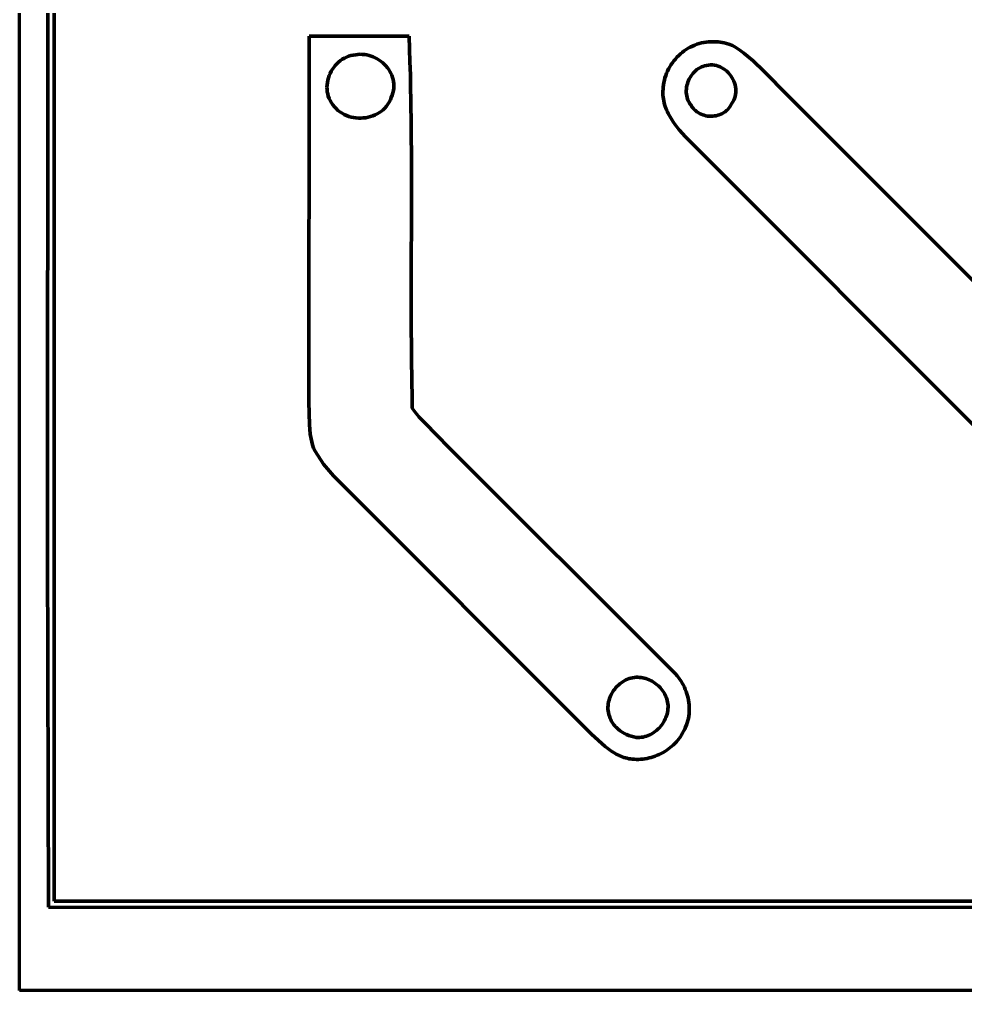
# Model space of a CAD drawing. Header units: millimetres. Extents: x 0 to 18.7, y 0 to 10.7.
# Drawn here: x 0 to 6.03, y 0 to 6.19 of the extents above; entities that cross this region are included whole.
import ezdxf

# ---------------------------------------------------------------- set-up
doc = ezdxf.new("R2010")
doc.units = ezdxf.units.MM
doc.layers.add('color#000000ff', color=7, linetype='CONTINUOUS', lineweight=100)
doc.layers.add('color#ffffffff', color=7, linetype='CONTINUOUS', lineweight=100)

msp = doc.modelspace()

# ---------------------------------------------------------------- linework, layer by layer
at = {"layer": 'color#000000ff'}
for p, q in [((0.2224, 10.5277), (0.2223, 0.5696)), ((0.1798, 2.827), (0.1806, 6.5833)), ((1.846, 3.7498), (1.8474, 6.0833)), ((1.8474, 6.0833), (2.4844, 6.0831)), ((2.4844, 6.0831), (2.4876, 6.0014)), ((4.2518, 5.998), (4.2648, 6.0061)), ((4.2648, 6.0061), (4.2781, 6.0135)), ((4.2781, 6.0135), (4.2918, 6.0203)), ((4.2918, 6.0203), (4.3058, 6.0264)), ((4.3058, 6.0264), (4.3201, 6.0317)), ((4.3201, 6.0317), (4.3346, 6.0363)), ((4.3346, 6.0363), (4.3494, 6.0402)), ((4.3494, 6.0402), (4.3643, 6.0432)), ((4.3643, 6.0432), (4.3794, 6.0455)), ((4.3794, 6.0455), (4.3947, 6.0468)), ((4.3947, 6.0468), (4.4566, 6.0468)), ((4.4566, 6.0468), (4.4936, 6.0416)), ((4.4936, 6.0416), (4.5234, 6.0334)), ((4.5234, 6.0334), (4.5463, 6.0241)), ((4.5463, 6.0241), (4.5628, 6.0153)), ((4.5628, 6.0153), (4.5681, 6.012)), ((4.5681, 6.012), (4.5938, 5.9941)), ((2.0719, 5.9438), (2.059, 5.9361)), ((2.0853, 5.9504), (2.0719, 5.9438)), ((2.0994, 5.9559), (2.0853, 5.9504)), ((2.114, 5.9602), (2.0994, 5.9559)), ((2.129, 5.9633), (2.114, 5.9602)), ((2.1446, 5.9651), (2.129, 5.9633)), ((2.1588, 5.9671), (2.1446, 5.9651)), ((2.1731, 5.968), (2.1588, 5.9671)), ((2.1874, 5.9677), (2.1731, 5.968)), ((2.2016, 5.9664), (2.1874, 5.9677)), ((2.2156, 5.9641), (2.2016, 5.9664)), ((2.2295, 5.9608), (2.2156, 5.9641)), ((2.2431, 5.9565), (2.2295, 5.9608)), ((2.2564, 5.9513), (2.2431, 5.9565)), ((2.2694, 5.9453), (2.2564, 5.9513)), ((2.282, 5.9385), (2.2694, 5.9453)), ((2.4876, 6.0014), (2.4903, 5.9196)), ((4.1826, 5.9377), (4.1929, 5.949)), ((4.1929, 5.949), (4.2038, 5.9599)), ((4.2038, 5.9599), (4.2151, 5.9703)), ((4.2151, 5.9703), (4.2269, 5.9801)), ((4.2269, 5.9801), (4.2391, 5.9894)), ((4.2391, 5.9894), (4.2518, 5.998)), ((4.5938, 5.9941), (4.6187, 5.9754)), ((4.6187, 5.9754), (4.643, 5.9559)), ((4.643, 5.9559), (4.6783, 5.9253)), ((2.0048, 5.8848), (1.9962, 5.8724)), ((2.0141, 5.8966), (2.0048, 5.8848)), ((2.0243, 5.9077), (2.0141, 5.8966)), ((2.0351, 5.918), (2.0243, 5.9077)), ((2.0467, 5.9275), (2.0351, 5.918)), ((2.059, 5.9361), (2.0467, 5.9275)), ((2.2941, 5.9309), (2.282, 5.9385)), ((2.3058, 5.9225), (2.2941, 5.9309)), ((2.3169, 5.9135), (2.3058, 5.9225)), ((2.3273, 5.9038), (2.3169, 5.9135)), ((2.3371, 5.8935), (2.3273, 5.9038)), ((2.3462, 5.8826), (2.3371, 5.8935)), ((2.3546, 5.8712), (2.3462, 5.8826)), ((2.4903, 5.9196), (2.4927, 5.8379)), ((4.1393, 5.8746), (4.1467, 5.8879)), ((4.1467, 5.8879), (4.1548, 5.901)), ((4.1548, 5.901), (4.1635, 5.9136)), ((4.1635, 5.9136), (4.1727, 5.9259)), ((4.1727, 5.9259), (4.1826, 5.9377)), ((4.3387, 5.8822), (4.3293, 5.8766)), ((4.3486, 5.887), (4.3387, 5.8822)), ((4.3588, 5.891), (4.3486, 5.887)), ((4.3695, 5.8942), (4.3588, 5.891)), ((4.3805, 5.8965), (4.3695, 5.8942)), ((4.3936, 5.8991), (4.3805, 5.8965)), ((4.4066, 5.9003), (4.3936, 5.8991)), ((4.4194, 5.9002), (4.4066, 5.9003)), ((4.432, 5.8988), (4.4194, 5.9002)), ((4.4443, 5.8963), (4.432, 5.8988)), ((4.4563, 5.8926), (4.4443, 5.8963)), ((4.4679, 5.8879), (4.4563, 5.8926)), ((4.4792, 5.8822), (4.4679, 5.8879)), ((4.4899, 5.8756), (4.4792, 5.8822)), ((4.6783, 5.9253), (4.7461, 5.8607)), ((1.9757, 5.8322), (1.9708, 5.818)), ((1.9817, 5.846), (1.9757, 5.8322)), ((1.9885, 5.8595), (1.9817, 5.846)), ((1.9962, 5.8724), (1.9885, 5.8595)), ((2.3621, 5.8593), (2.3546, 5.8712)), ((2.3687, 5.847), (2.3621, 5.8593)), ((2.3744, 5.8342), (2.3687, 5.847)), ((2.3792, 5.8211), (2.3744, 5.8342)), ((2.3829, 5.8077), (2.3792, 5.8211)), ((2.4927, 5.8379), (2.4947, 5.7561)), ((4.1164, 5.8181), (4.121, 5.8326)), ((4.121, 5.8326), (4.1264, 5.8469)), ((4.1264, 5.8469), (4.1325, 5.8609)), ((4.1325, 5.8609), (4.1393, 5.8746)), ((4.2768, 5.8208), (4.2715, 5.811)), ((4.2827, 5.8302), (4.2768, 5.8208)), ((4.2892, 5.8393), (4.2827, 5.8302)), ((4.2962, 5.8478), (4.2892, 5.8393)), ((4.3037, 5.8559), (4.2962, 5.8478)), ((4.3117, 5.8634), (4.3037, 5.8559)), ((4.3203, 5.8703), (4.3117, 5.8634)), ((4.3293, 5.8766), (4.3203, 5.8703)), ((4.5002, 5.8681), (4.4899, 5.8756)), ((4.51, 5.8598), (4.5002, 5.8681)), ((4.5191, 5.8509), (4.51, 5.8598)), ((4.5276, 5.8412), (4.5191, 5.8509)), ((4.5355, 5.831), (4.5276, 5.8412)), ((4.5426, 5.8203), (4.5355, 5.831)), ((4.549, 5.8091), (4.5426, 5.8203)), ((4.7461, 5.8607), (4.8994, 5.705)), ((1.962, 5.7741), (1.9611, 5.7592)), ((1.9611, 5.7592), (1.9615, 5.7444)), ((1.9639, 5.7889), (1.962, 5.7741)), ((1.9668, 5.8036), (1.9639, 5.7889)), ((1.9708, 5.818), (1.9668, 5.8036)), ((2.3856, 5.794), (2.3829, 5.8077)), ((2.3871, 5.7801), (2.3856, 5.794)), ((2.3865, 5.7516), (2.3874, 5.7659)), ((2.3874, 5.7659), (2.3871, 5.7801)), ((4.104, 5.7453), (4.1056, 5.7581)), ((4.1056, 5.7581), (4.1071, 5.7733)), ((4.1071, 5.7733), (4.1094, 5.7884)), ((4.1094, 5.7884), (4.1125, 5.8033)), ((4.1125, 5.8033), (4.1164, 5.8181)), ((4.2544, 5.7581), (4.253, 5.7471)), ((4.2565, 5.769), (4.2544, 5.7581)), ((4.2593, 5.7798), (4.2565, 5.769)), ((4.2627, 5.7904), (4.2593, 5.7798)), ((4.2668, 5.8008), (4.2627, 5.7904)), ((4.2715, 5.811), (4.2668, 5.8008)), ((4.5545, 5.7975), (4.549, 5.8091)), ((4.5592, 5.7857), (4.5545, 5.7975)), ((4.563, 5.7735), (4.5592, 5.7857)), ((4.5658, 5.7612), (4.563, 5.7735)), ((4.5677, 5.7488), (4.5658, 5.7612)), ((1.9615, 5.7444), (1.9629, 5.7296)), ((1.9629, 5.7296), (1.9656, 5.7149)), ((1.9656, 5.7149), (1.9695, 5.7005)), ((1.9695, 5.7005), (1.9747, 5.6863)), ((2.3713, 5.6922), (2.3758, 5.7082)), ((2.3758, 5.7082), (2.3807, 5.7227)), ((2.3807, 5.7227), (2.3843, 5.7372)), ((2.3843, 5.7372), (2.3865, 5.7516)), ((2.4947, 5.7561), (2.4963, 5.6744)), ((4.1029, 5.7202), (4.1031, 5.7327)), ((4.1033, 5.7078), (4.1029, 5.7202)), ((4.1031, 5.7327), (4.104, 5.7453)), ((4.1043, 5.6956), (4.1033, 5.7078)), ((4.106, 5.6835), (4.1043, 5.6956)), ((4.253, 5.7471), (4.2524, 5.7361)), ((4.2524, 5.7361), (4.2525, 5.7251)), ((4.2525, 5.7251), (4.2534, 5.7142)), ((4.2534, 5.7142), (4.255, 5.7034)), ((4.255, 5.7034), (4.2575, 5.6927)), ((4.5604, 5.6872), (4.5642, 5.6992)), ((4.5642, 5.6992), (4.5668, 5.7114)), ((4.5668, 5.7114), (4.5682, 5.7238)), ((4.5685, 5.7363), (4.5677, 5.7488)), ((4.5682, 5.7238), (4.5685, 5.7363)), ((4.8994, 5.705), (8.4411, 2.1633)), ((1.9747, 5.6863), (1.9812, 5.6725)), ((1.9812, 5.6725), (1.989, 5.6591)), ((1.989, 5.6591), (1.9982, 5.6461)), ((1.9982, 5.6461), (2.0088, 5.6338)), ((2.0088, 5.6338), (2.0197, 5.6216)), ((2.3308, 5.6255), (2.341, 5.637)), ((2.341, 5.637), (2.3502, 5.6495)), ((2.3502, 5.6495), (2.3584, 5.6629)), ((2.3584, 5.6629), (2.3654, 5.6771)), ((2.3654, 5.6771), (2.3713, 5.6922)), ((2.4963, 5.6744), (2.4987, 5.5108)), ((4.1082, 5.6715), (4.106, 5.6835)), ((4.1109, 5.6596), (4.1082, 5.6715)), ((4.1141, 5.6479), (4.1109, 5.6596)), ((4.1179, 5.6362), (4.1141, 5.6479)), ((4.1221, 5.6248), (4.1179, 5.6362)), ((4.2575, 5.6927), (4.2608, 5.6823)), ((4.2608, 5.6823), (4.2649, 5.6721)), ((4.2649, 5.6721), (4.27, 5.6622)), ((4.27, 5.6622), (4.2759, 5.6527)), ((4.2759, 5.6527), (4.2827, 5.6436)), ((4.2827, 5.6436), (4.2886, 5.6338)), ((4.2886, 5.6338), (4.2953, 5.6248)), ((4.5239, 5.6245), (4.5304, 5.6333)), ((4.5304, 5.6333), (4.5362, 5.6429)), ((4.5362, 5.6429), (4.5413, 5.6531)), ((4.5413, 5.6531), (4.549, 5.6641)), ((4.549, 5.6641), (4.5554, 5.6754)), ((4.5554, 5.6754), (4.5604, 5.6872)), ((2.0197, 5.6216), (2.0314, 5.6105)), ((2.0314, 5.6105), (2.0439, 5.6006)), ((2.0439, 5.6006), (2.0571, 5.5918)), ((2.0571, 5.5918), (2.0709, 5.5842)), ((2.0709, 5.5842), (2.0851, 5.5776)), ((2.0851, 5.5776), (2.0998, 5.5722)), ((2.0998, 5.5722), (2.1149, 5.5678)), ((2.239, 5.5707), (2.2538, 5.5757)), ((2.2538, 5.5757), (2.2681, 5.5816)), ((2.2681, 5.5816), (2.282, 5.5885)), ((2.282, 5.5885), (2.2953, 5.5963)), ((2.2953, 5.5963), (2.3079, 5.6051)), ((2.3079, 5.6051), (2.3198, 5.6148)), ((2.3198, 5.6148), (2.3308, 5.6255)), ((4.1267, 5.6134), (4.1221, 5.6248)), ((4.1318, 5.6022), (4.1267, 5.6134)), ((4.1372, 5.5911), (4.1318, 5.6022)), ((4.143, 5.5801), (4.1372, 5.5911)), ((4.1491, 5.5693), (4.143, 5.5801)), ((4.2953, 5.6248), (4.3026, 5.6165)), ((4.3026, 5.6165), (4.3105, 5.609)), ((4.3105, 5.609), (4.3189, 5.6022)), ((4.3189, 5.6022), (4.3278, 5.5961)), ((4.3278, 5.5961), (4.3371, 5.5907)), ((4.3371, 5.5907), (4.3469, 5.586)), ((4.3469, 5.586), (4.3569, 5.5821)), ((4.3569, 5.5821), (4.3672, 5.5789)), ((4.3672, 5.5789), (4.3777, 5.5764)), ((4.3777, 5.5764), (4.3884, 5.5746)), ((4.3884, 5.5746), (4.3992, 5.5736)), ((4.3992, 5.5736), (4.41, 5.5732)), ((4.41, 5.5732), (4.4208, 5.5736)), ((4.4208, 5.5736), (4.4316, 5.5747)), ((4.4316, 5.5747), (4.4422, 5.5765)), ((4.4422, 5.5765), (4.4527, 5.579)), ((4.4527, 5.579), (4.463, 5.5822)), ((4.463, 5.5822), (4.4729, 5.5861)), ((4.4729, 5.5861), (4.4826, 5.5908)), ((4.4826, 5.5908), (4.4918, 5.5961)), ((4.4918, 5.5961), (4.5007, 5.6021)), ((4.5007, 5.6021), (4.509, 5.6089)), ((4.509, 5.6089), (4.5168, 5.6163)), ((4.5168, 5.6163), (4.5239, 5.6245)), ((2.1149, 5.5678), (2.1303, 5.5645)), ((2.1303, 5.5645), (2.1458, 5.5623)), ((2.1458, 5.5623), (2.1615, 5.5611)), ((2.1615, 5.5611), (2.1772, 5.561)), ((2.1772, 5.561), (2.1929, 5.5619)), ((2.1929, 5.5619), (2.2085, 5.5638)), ((2.2085, 5.5638), (2.2239, 5.5668)), ((2.2239, 5.5668), (2.239, 5.5707)), ((2.4987, 5.5108), (2.5004, 5.2654)), ((4.1555, 5.5586), (4.1491, 5.5693)), ((4.1691, 5.5376), (4.1555, 5.5586)), ((4.1836, 5.5172), (4.1691, 5.5376)), ((4.2066, 5.4875), (4.1836, 5.5172)), ((4.2463, 5.4409), (4.2066, 5.4875)), ((8.059, 1.6282), (4.2463, 5.4409)), ((2.5004, 5.2654), (2.4989, 4.2839)), ((2.4989, 4.2839), (2.5002, 4.0386)), ((2.5002, 4.0386), (2.5022, 3.875)), ((2.5022, 3.875), (2.5036, 3.7933)), ((2.5036, 3.7933), (2.5053, 3.7115)), ((1.8493, 3.6077), (1.846, 3.7498)), ((2.5053, 3.7115), (2.5228, 3.6866)), ((2.5228, 3.6866), (2.548, 3.655)), ((2.548, 3.655), (2.6972, 3.5031)), ((1.8545, 3.5471), (1.8493, 3.6077)), ((1.8593, 3.5171), (1.8545, 3.5471)), ((1.8636, 3.4973), (1.8593, 3.5171)), ((1.8688, 3.4776), (1.8636, 3.4973)), ((1.875, 3.4582), (1.8688, 3.4776)), ((2.6972, 3.5031), (2.7043, 3.4959)), ((2.7043, 3.4959), (4.1638, 2.0386)), ((1.8853, 3.438), (1.875, 3.4582)), ((1.9381, 3.3549), (1.8853, 3.438)), ((2.0027, 3.2807), (1.9381, 3.3549)), ((3.6486, 1.6346), (2.0027, 3.2807)), ((0.185, 0.5315), (0.1798, 2.827)), ((3.8772, 1.9845), (3.8667, 1.9799)), ((3.8879, 1.9885), (3.8772, 1.9845)), ((3.8989, 1.9917), (3.8879, 1.9885)), ((3.91, 1.9942), (3.8989, 1.9917)), ((3.9214, 1.9958), (3.91, 1.9942)), ((3.9321, 1.9968), (3.9214, 1.9958)), ((3.9427, 1.997), (3.9321, 1.9968)), ((3.9533, 1.9966), (3.9427, 1.997)), ((3.9639, 1.9955), (3.9533, 1.9966)), ((3.9743, 1.9938), (3.9639, 1.9955)), ((3.9847, 1.9915), (3.9743, 1.9938)), ((3.995, 1.9887), (3.9847, 1.9915)), ((4.0051, 1.9852), (3.995, 1.9887)), ((4.015, 1.9812), (4.0051, 1.9852)), ((4.0247, 1.9767), (4.015, 1.9812)), ((4.1638, 2.0386), (4.1743, 2.0285)), ((4.1743, 2.0285), (4.1843, 2.018)), ((4.1843, 2.018), (4.1938, 2.007)), ((4.1938, 2.007), (4.2029, 1.9955)), ((4.2029, 1.9955), (4.2114, 1.9837)), ((4.2114, 1.9837), (4.2195, 1.9715)), ((3.796, 1.9221), (3.7892, 1.9128)), ((3.8034, 1.931), (3.796, 1.9221)), ((3.8112, 1.9395), (3.8034, 1.931)), ((3.8195, 1.9476), (3.8112, 1.9395)), ((3.8282, 1.9551), (3.8195, 1.9476)), ((3.8373, 1.9622), (3.8282, 1.9551)), ((3.8468, 1.9687), (3.8373, 1.9622)), ((3.8566, 1.9746), (3.8468, 1.9687)), ((3.8667, 1.9799), (3.8566, 1.9746)), ((4.0342, 1.9717), (4.0247, 1.9767)), ((4.0434, 1.9662), (4.0342, 1.9717)), ((4.0524, 1.9602), (4.0434, 1.9662)), ((4.061, 1.9538), (4.0524, 1.9602)), ((4.0693, 1.947), (4.061, 1.9538)), ((4.0772, 1.9397), (4.0693, 1.947)), ((4.0848, 1.9321), (4.0772, 1.9397)), ((4.092, 1.9241), (4.0848, 1.9321)), ((4.0987, 1.9157), (4.092, 1.9241)), ((4.2195, 1.9715), (4.2269, 1.959)), ((4.2269, 1.959), (4.2339, 1.9462)), ((4.2339, 1.9462), (4.2403, 1.9331)), ((4.2403, 1.9331), (4.2462, 1.9198)), ((4.2462, 1.9198), (4.2514, 1.9062)), ((3.7631, 1.8615), (3.7597, 1.8506)), ((3.7671, 1.8723), (3.7631, 1.8615)), ((3.7717, 1.8828), (3.7671, 1.8723)), ((3.777, 1.8931), (3.7717, 1.8828)), ((3.7828, 1.9031), (3.777, 1.8931)), ((3.7892, 1.9128), (3.7828, 1.9031)), ((4.1049, 1.9071), (4.0987, 1.9157)), ((4.1107, 1.8981), (4.1049, 1.9071)), ((4.1159, 1.8888), (4.1107, 1.8981)), ((4.1206, 1.8793), (4.1159, 1.8888)), ((4.1248, 1.8695), (4.1206, 1.8793)), ((4.1283, 1.8594), (4.1248, 1.8695)), ((4.1312, 1.8492), (4.1283, 1.8594)), ((4.2514, 1.9062), (4.2561, 1.8924)), ((4.2561, 1.8924), (4.2602, 1.8785)), ((4.2602, 1.8785), (4.2637, 1.8644)), ((4.2637, 1.8644), (4.2665, 1.8502)), ((3.7536, 1.817), (3.753, 1.8057)), ((3.753, 1.8057), (3.7531, 1.7943)), ((3.7549, 1.8283), (3.7536, 1.817)), ((3.7569, 1.8395), (3.7549, 1.8283)), ((3.7597, 1.8506), (3.7569, 1.8395)), ((4.1335, 1.8388), (4.1312, 1.8492)), ((4.1351, 1.8282), (4.1335, 1.8388)), ((4.1343, 1.7842), (4.1356, 1.7952)), ((4.1361, 1.8174), (4.1351, 1.8282)), ((4.1356, 1.7952), (4.1362, 1.8063)), ((4.1362, 1.8063), (4.1361, 1.8174)), ((4.2665, 1.8502), (4.2688, 1.8359)), ((4.2688, 1.8359), (4.2704, 1.8215)), ((4.2704, 1.8215), (4.2713, 1.8071)), ((4.2713, 1.8071), (4.2716, 1.7926)), ((3.7531, 1.7943), (3.7541, 1.783)), ((3.7541, 1.783), (3.7559, 1.7717)), ((3.7559, 1.7717), (3.7585, 1.7604)), ((3.7585, 1.7604), (3.762, 1.7493)), ((3.762, 1.7493), (3.7644, 1.7418)), ((3.7644, 1.7418), (3.7672, 1.7344)), ((3.7672, 1.7344), (3.7704, 1.7272)), ((4.1183, 1.7312), (4.1227, 1.7414)), ((4.1227, 1.7414), (4.1265, 1.7519)), ((4.1265, 1.7519), (4.1297, 1.7625)), ((4.1297, 1.7625), (4.1323, 1.7733)), ((4.1323, 1.7733), (4.1343, 1.7842)), ((4.2657, 1.7353), (4.2625, 1.7212)), ((4.2682, 1.7495), (4.2657, 1.7353)), ((4.27, 1.7638), (4.2682, 1.7495)), ((4.2711, 1.7782), (4.27, 1.7638)), ((4.2716, 1.7926), (4.2711, 1.7782)), ((3.7704, 1.7272), (3.7739, 1.7202)), ((3.7739, 1.7202), (3.7777, 1.7133)), ((3.7777, 1.7133), (3.7818, 1.7066)), ((3.7818, 1.7066), (3.7863, 1.7001)), ((3.7863, 1.7001), (3.791, 1.6939)), ((3.791, 1.6939), (3.7959, 1.6878)), ((3.7959, 1.6878), (3.8012, 1.6819)), ((3.8012, 1.6819), (3.8066, 1.6762)), ((3.8066, 1.6762), (3.8183, 1.6654)), ((4.0733, 1.6677), (4.0811, 1.6757)), ((4.0811, 1.6757), (4.0885, 1.6841)), ((4.0885, 1.6841), (4.0954, 1.6929)), ((4.0954, 1.6929), (4.1019, 1.702)), ((4.1019, 1.702), (4.1079, 1.7115)), ((4.1079, 1.7115), (4.1134, 1.7212)), ((4.1134, 1.7212), (4.1183, 1.7312)), ((4.2483, 1.6799), (4.2421, 1.6666)), ((4.2538, 1.6935), (4.2483, 1.6799)), ((4.2585, 1.7073), (4.2538, 1.6935)), ((4.2625, 1.7212), (4.2585, 1.7073)), ((3.7358, 1.5556), (3.6486, 1.6346)), ((3.8183, 1.6654), (3.8307, 1.6556)), ((3.8307, 1.6556), (3.8439, 1.6466)), ((3.8439, 1.6466), (3.8576, 1.6386)), ((3.8576, 1.6386), (3.8719, 1.6316)), ((3.8719, 1.6316), (3.8867, 1.6256)), ((3.8867, 1.6256), (3.9017, 1.6206)), ((3.9017, 1.6206), (3.917, 1.6167)), ((3.917, 1.6167), (3.9323, 1.614)), ((3.9323, 1.614), (3.9437, 1.6134)), ((3.9437, 1.6134), (3.9549, 1.6136)), ((3.9549, 1.6136), (3.9661, 1.6145)), ((3.9661, 1.6145), (3.977, 1.6162)), ((3.977, 1.6162), (3.9878, 1.6186)), ((3.9878, 1.6186), (3.9984, 1.6217)), ((3.9984, 1.6217), (4.0088, 1.6255)), ((4.0088, 1.6255), (4.0189, 1.6299)), ((4.0189, 1.6299), (4.0287, 1.6348)), ((4.0287, 1.6348), (4.0383, 1.6404)), ((4.0383, 1.6404), (4.0476, 1.6465)), ((4.0476, 1.6465), (4.0565, 1.6531)), ((4.0565, 1.6531), (4.0651, 1.6602)), ((4.0651, 1.6602), (4.0733, 1.6677)), ((4.2144, 1.618), (4.2065, 1.6068)), ((4.2218, 1.6295), (4.2144, 1.618)), ((4.2287, 1.6413), (4.2218, 1.6295)), ((4.2351, 1.6535), (4.2287, 1.6413)), ((4.2421, 1.6666), (4.2351, 1.6535)), ((3.7612, 1.5359), (3.7358, 1.5556)), ((4.1496, 1.5484), (4.1388, 1.5401)), ((4.1601, 1.5571), (4.1496, 1.5484)), ((4.1702, 1.5662), (4.1601, 1.5571)), ((4.1799, 1.5758), (4.1702, 1.5662)), ((4.1892, 1.5857), (4.1799, 1.5758)), ((4.1981, 1.5961), (4.1892, 1.5857)), ((4.2065, 1.6068), (4.1981, 1.5961)), ((3.7786, 1.5236), (3.7612, 1.5359)), ((3.7966, 1.5124), (3.7786, 1.5236)), ((3.8058, 1.5072), (3.7966, 1.5124)), ((3.8151, 1.5023), (3.8058, 1.5072)), ((3.8246, 1.4977), (3.8151, 1.5023)), ((3.8343, 1.4934), (3.8246, 1.4977)), ((3.8441, 1.4896), (3.8343, 1.4934)), ((3.8541, 1.4861), (3.8441, 1.4896)), ((3.8643, 1.483), (3.8541, 1.4861)), ((4.0287, 1.4865), (4.0154, 1.483)), ((4.0417, 1.4904), (4.0287, 1.4865)), ((4.0547, 1.4949), (4.0417, 1.4904)), ((4.0674, 1.4999), (4.0547, 1.4949)), ((4.0799, 1.5054), (4.0674, 1.4999)), ((4.0922, 1.5114), (4.0799, 1.5054)), ((4.1043, 1.5179), (4.0922, 1.5114)), ((4.1161, 1.5248), (4.1043, 1.5179)), ((4.1276, 1.5322), (4.1161, 1.5248)), ((4.1388, 1.5401), (4.1276, 1.5322)), ((3.8747, 1.4804), (3.8643, 1.483)), ((3.8852, 1.4782), (3.8747, 1.4804)), ((3.896, 1.4764), (3.8852, 1.4782)), ((3.907, 1.4752), (3.896, 1.4764)), ((3.9206, 1.4742), (3.907, 1.4752)), ((3.9342, 1.4737), (3.9206, 1.4742)), ((3.9479, 1.4738), (3.9342, 1.4737)), ((3.9615, 1.4746), (3.9479, 1.4738)), ((3.9751, 1.4758), (3.9615, 1.4746)), ((3.9886, 1.4777), (3.9751, 1.4758)), ((4.0021, 1.4801), (3.9886, 1.4777)), ((4.0154, 1.483), (4.0021, 1.4801)), ((0.2223, 0.5696), (18.5137, 0.5696)), ((9.4444, 0.5278), (0.185, 0.5315))]:
    msp.add_line(p, q, dxfattribs=at)
at = {"layer": 'color#ffffffff'}
for p, q in [((0, 0), (0, 10.6944)), ((0.2223, 0.5696), (0.2224, 10.5277)), ((0.1806, 6.5833), (0.1798, 2.827)), ((1.8474, 6.0833), (1.846, 3.7498)), ((2.4844, 6.0831), (1.8474, 6.0833)), ((2.4876, 6.0014), (2.4844, 6.0831)), ((4.2648, 6.0061), (4.2518, 5.998)), ((4.2781, 6.0135), (4.2648, 6.0061)), ((4.2918, 6.0203), (4.2781, 6.0135)), ((4.3058, 6.0264), (4.2918, 6.0203)), ((4.3201, 6.0317), (4.3058, 6.0264)), ((4.3346, 6.0363), (4.3201, 6.0317)), ((4.3494, 6.0402), (4.3346, 6.0363)), ((4.3643, 6.0432), (4.3494, 6.0402)), ((4.3794, 6.0455), (4.3643, 6.0432)), ((4.3947, 6.0468), (4.3794, 6.0455)), ((4.4566, 6.0468), (4.3947, 6.0468)), ((4.4936, 6.0416), (4.4566, 6.0468)), ((4.5234, 6.0334), (4.4936, 6.0416)), ((4.5463, 6.0241), (4.5234, 6.0334)), ((4.5628, 6.0153), (4.5463, 6.0241)), ((4.5681, 6.012), (4.5628, 6.0153)), ((4.5938, 5.9941), (4.5681, 6.012)), ((2.059, 5.9361), (2.0719, 5.9438)), ((2.0719, 5.9438), (2.0853, 5.9504)), ((2.0853, 5.9504), (2.0994, 5.9559)), ((2.0994, 5.9559), (2.114, 5.9602)), ((2.114, 5.9602), (2.129, 5.9633)), ((2.129, 5.9633), (2.1446, 5.9651)), ((2.1446, 5.9651), (2.1588, 5.9671)), ((2.1588, 5.9671), (2.1731, 5.968)), ((2.1731, 5.968), (2.1874, 5.9677)), ((2.1874, 5.9677), (2.2016, 5.9664)), ((2.2016, 5.9664), (2.2156, 5.9641)), ((2.2156, 5.9641), (2.2295, 5.9608)), ((2.2295, 5.9608), (2.2431, 5.9565)), ((2.2431, 5.9565), (2.2564, 5.9513)), ((2.2564, 5.9513), (2.2694, 5.9453)), ((2.2694, 5.9453), (2.282, 5.9385)), ((2.4903, 5.9196), (2.4876, 6.0014)), ((4.1929, 5.949), (4.1826, 5.9377)), ((4.2038, 5.9599), (4.1929, 5.949)), ((4.2151, 5.9703), (4.2038, 5.9599)), ((4.2269, 5.9801), (4.2151, 5.9703)), ((4.2391, 5.9894), (4.2269, 5.9801)), ((4.2518, 5.998), (4.2391, 5.9894)), ((4.6187, 5.9754), (4.5938, 5.9941)), ((4.643, 5.9559), (4.6187, 5.9754)), ((4.6783, 5.9253), (4.643, 5.9559)), ((1.9962, 5.8724), (2.0048, 5.8848)), ((2.0048, 5.8848), (2.0141, 5.8966)), ((2.0141, 5.8966), (2.0243, 5.9077)), ((2.0243, 5.9077), (2.0351, 5.918)), ((2.0351, 5.918), (2.0467, 5.9275)), ((2.0467, 5.9275), (2.059, 5.9361)), ((2.282, 5.9385), (2.2941, 5.9309)), ((2.2941, 5.9309), (2.3058, 5.9225)), ((2.3058, 5.9225), (2.3169, 5.9135)), ((2.3169, 5.9135), (2.3273, 5.9038)), ((2.3273, 5.9038), (2.3371, 5.8935)), ((2.3371, 5.8935), (2.3462, 5.8826)), ((2.3462, 5.8826), (2.3546, 5.8712)), ((2.4927, 5.8379), (2.4903, 5.9196)), ((4.1467, 5.8879), (4.1393, 5.8746)), ((4.1548, 5.901), (4.1467, 5.8879)), ((4.1635, 5.9136), (4.1548, 5.901)), ((4.1727, 5.9259), (4.1635, 5.9136)), ((4.1826, 5.9377), (4.1727, 5.9259)), ((4.3293, 5.8766), (4.3387, 5.8822)), ((4.3387, 5.8822), (4.3486, 5.887)), ((4.3486, 5.887), (4.3588, 5.891)), ((4.3588, 5.891), (4.3695, 5.8942)), ((4.3695, 5.8942), (4.3805, 5.8965)), ((4.3805, 5.8965), (4.3936, 5.8991)), ((4.3936, 5.8991), (4.4066, 5.9003)), ((4.4066, 5.9003), (4.4194, 5.9002)), ((4.4194, 5.9002), (4.432, 5.8988)), ((4.432, 5.8988), (4.4443, 5.8963)), ((4.4443, 5.8963), (4.4563, 5.8926)), ((4.4563, 5.8926), (4.4679, 5.8879)), ((4.4679, 5.8879), (4.4792, 5.8822)), ((4.4792, 5.8822), (4.4899, 5.8756)), ((4.7461, 5.8607), (4.6783, 5.9253)), ((1.9708, 5.818), (1.9757, 5.8322)), ((1.9757, 5.8322), (1.9817, 5.846)), ((1.9817, 5.846), (1.9885, 5.8595)), ((1.9885, 5.8595), (1.9962, 5.8724)), ((2.3546, 5.8712), (2.3621, 5.8593)), ((2.3621, 5.8593), (2.3687, 5.847)), ((2.3687, 5.847), (2.3744, 5.8342)), ((2.3744, 5.8342), (2.3792, 5.8211)), ((2.3792, 5.8211), (2.3829, 5.8077)), ((2.4947, 5.7561), (2.4927, 5.8379)), ((4.121, 5.8326), (4.1164, 5.8181)), ((4.1264, 5.8469), (4.121, 5.8326)), ((4.1325, 5.8609), (4.1264, 5.8469)), ((4.1393, 5.8746), (4.1325, 5.8609)), ((4.2715, 5.811), (4.2768, 5.8208)), ((4.2768, 5.8208), (4.2827, 5.8302)), ((4.2827, 5.8302), (4.2892, 5.8393)), ((4.2892, 5.8393), (4.2962, 5.8478)), ((4.2962, 5.8478), (4.3037, 5.8559)), ((4.3037, 5.8559), (4.3117, 5.8634)), ((4.3117, 5.8634), (4.3203, 5.8703)), ((4.3203, 5.8703), (4.3293, 5.8766)), ((4.4899, 5.8756), (4.5002, 5.8681)), ((4.5002, 5.8681), (4.51, 5.8598)), ((4.51, 5.8598), (4.5191, 5.8509)), ((4.5191, 5.8509), (4.5276, 5.8412)), ((4.5276, 5.8412), (4.5355, 5.831)), ((4.5355, 5.831), (4.5426, 5.8203)), ((4.5426, 5.8203), (4.549, 5.8091)), ((4.8994, 5.705), (4.7461, 5.8607)), ((1.9611, 5.7592), (1.962, 5.7741)), ((1.9615, 5.7444), (1.9611, 5.7592)), ((1.962, 5.7741), (1.9639, 5.7889)), ((1.9639, 5.7889), (1.9668, 5.8036)), ((1.9668, 5.8036), (1.9708, 5.818)), ((2.3829, 5.8077), (2.3856, 5.794)), ((2.3856, 5.794), (2.3871, 5.7801)), ((2.3874, 5.7659), (2.3865, 5.7516)), ((2.3871, 5.7801), (2.3874, 5.7659)), ((4.1056, 5.7581), (4.104, 5.7453)), ((4.1071, 5.7733), (4.1056, 5.7581)), ((4.1094, 5.7884), (4.1071, 5.7733)), ((4.1125, 5.8033), (4.1094, 5.7884)), ((4.1164, 5.8181), (4.1125, 5.8033)), ((4.253, 5.7471), (4.2544, 5.7581)), ((4.2544, 5.7581), (4.2565, 5.769)), ((4.2565, 5.769), (4.2593, 5.7798)), ((4.2593, 5.7798), (4.2627, 5.7904)), ((4.2627, 5.7904), (4.2668, 5.8008)), ((4.2668, 5.8008), (4.2715, 5.811)), ((4.549, 5.8091), (4.5545, 5.7975)), ((4.5545, 5.7975), (4.5592, 5.7857)), ((4.5592, 5.7857), (4.563, 5.7735)), ((4.563, 5.7735), (4.5658, 5.7612)), ((4.5658, 5.7612), (4.5677, 5.7488)), ((1.9629, 5.7296), (1.9615, 5.7444)), ((1.9656, 5.7149), (1.9629, 5.7296)), ((1.9695, 5.7005), (1.9656, 5.7149)), ((1.9747, 5.6863), (1.9695, 5.7005)), ((2.3758, 5.7082), (2.3713, 5.6922)), ((2.3807, 5.7227), (2.3758, 5.7082)), ((2.3843, 5.7372), (2.3807, 5.7227)), ((2.3865, 5.7516), (2.3843, 5.7372)), ((2.4963, 5.6744), (2.4947, 5.7561)), ((4.1031, 5.7327), (4.1029, 5.7202)), ((4.1029, 5.7202), (4.1033, 5.7078)), ((4.104, 5.7453), (4.1031, 5.7327)), ((4.1033, 5.7078), (4.1043, 5.6956)), ((4.1043, 5.6956), (4.106, 5.6835)), ((4.2524, 5.7361), (4.253, 5.7471)), ((4.2525, 5.7251), (4.2524, 5.7361)), ((4.2534, 5.7142), (4.2525, 5.7251)), ((4.255, 5.7034), (4.2534, 5.7142)), ((4.2575, 5.6927), (4.255, 5.7034)), ((4.5642, 5.6992), (4.5604, 5.6872)), ((4.5668, 5.7114), (4.5642, 5.6992)), ((4.5682, 5.7238), (4.5668, 5.7114)), ((4.5677, 5.7488), (4.5685, 5.7363)), ((4.5685, 5.7363), (4.5682, 5.7238)), ((8.4411, 2.1633), (4.8994, 5.705)), ((1.9812, 5.6725), (1.9747, 5.6863)), ((1.989, 5.6591), (1.9812, 5.6725)), ((1.9982, 5.6461), (1.989, 5.6591)), ((2.0088, 5.6338), (1.9982, 5.6461)), ((2.0197, 5.6216), (2.0088, 5.6338)), ((2.341, 5.637), (2.3308, 5.6255)), ((2.3502, 5.6495), (2.341, 5.637)), ((2.3584, 5.6629), (2.3502, 5.6495)), ((2.3654, 5.6771), (2.3584, 5.6629)), ((2.3713, 5.6922), (2.3654, 5.6771)), ((2.4987, 5.5108), (2.4963, 5.6744)), ((4.106, 5.6835), (4.1082, 5.6715)), ((4.1082, 5.6715), (4.1109, 5.6596)), ((4.1109, 5.6596), (4.1141, 5.6479)), ((4.1141, 5.6479), (4.1179, 5.6362)), ((4.1179, 5.6362), (4.1221, 5.6248)), ((4.2608, 5.6823), (4.2575, 5.6927)), ((4.2649, 5.6721), (4.2608, 5.6823)), ((4.27, 5.6622), (4.2649, 5.6721)), ((4.2759, 5.6527), (4.27, 5.6622)), ((4.2827, 5.6436), (4.2759, 5.6527)), ((4.2886, 5.6338), (4.2827, 5.6436)), ((4.2953, 5.6248), (4.2886, 5.6338)), ((4.5304, 5.6333), (4.5239, 5.6245)), ((4.5362, 5.6429), (4.5304, 5.6333)), ((4.5413, 5.6531), (4.5362, 5.6429)), ((4.549, 5.6641), (4.5413, 5.6531)), ((4.5554, 5.6754), (4.549, 5.6641)), ((4.5604, 5.6872), (4.5554, 5.6754)), ((2.0314, 5.6105), (2.0197, 5.6216)), ((2.0439, 5.6006), (2.0314, 5.6105)), ((2.0571, 5.5918), (2.0439, 5.6006)), ((2.0709, 5.5842), (2.0571, 5.5918)), ((2.0851, 5.5776), (2.0709, 5.5842)), ((2.0998, 5.5722), (2.0851, 5.5776)), ((2.1149, 5.5678), (2.0998, 5.5722)), ((2.2538, 5.5757), (2.239, 5.5707)), ((2.2681, 5.5816), (2.2538, 5.5757)), ((2.282, 5.5885), (2.2681, 5.5816)), ((2.2953, 5.5963), (2.282, 5.5885)), ((2.3079, 5.6051), (2.2953, 5.5963)), ((2.3198, 5.6148), (2.3079, 5.6051)), ((2.3308, 5.6255), (2.3198, 5.6148)), ((4.1221, 5.6248), (4.1267, 5.6134)), ((4.1267, 5.6134), (4.1318, 5.6022)), ((4.1318, 5.6022), (4.1372, 5.5911)), ((4.1372, 5.5911), (4.143, 5.5801)), ((4.143, 5.5801), (4.1491, 5.5693)), ((4.3026, 5.6165), (4.2953, 5.6248)), ((4.3105, 5.609), (4.3026, 5.6165)), ((4.3189, 5.6022), (4.3105, 5.609)), ((4.3278, 5.5961), (4.3189, 5.6022)), ((4.3371, 5.5907), (4.3278, 5.5961)), ((4.3469, 5.586), (4.3371, 5.5907)), ((4.3569, 5.5821), (4.3469, 5.586)), ((4.3672, 5.5789), (4.3569, 5.5821)), ((4.3777, 5.5764), (4.3672, 5.5789)), ((4.3884, 5.5746), (4.3777, 5.5764)), ((4.3992, 5.5736), (4.3884, 5.5746)), ((4.41, 5.5732), (4.3992, 5.5736)), ((4.4208, 5.5736), (4.41, 5.5732)), ((4.4316, 5.5747), (4.4208, 5.5736)), ((4.4422, 5.5765), (4.4316, 5.5747)), ((4.4527, 5.579), (4.4422, 5.5765)), ((4.463, 5.5822), (4.4527, 5.579)), ((4.4729, 5.5861), (4.463, 5.5822)), ((4.4826, 5.5908), (4.4729, 5.5861)), ((4.4918, 5.5961), (4.4826, 5.5908)), ((4.5007, 5.6021), (4.4918, 5.5961)), ((4.509, 5.6089), (4.5007, 5.6021)), ((4.5168, 5.6163), (4.509, 5.6089)), ((4.5239, 5.6245), (4.5168, 5.6163)), ((2.1303, 5.5645), (2.1149, 5.5678)), ((2.1458, 5.5623), (2.1303, 5.5645)), ((2.1615, 5.5611), (2.1458, 5.5623)), ((2.1772, 5.561), (2.1615, 5.5611)), ((2.1929, 5.5619), (2.1772, 5.561)), ((2.2085, 5.5638), (2.1929, 5.5619)), ((2.2239, 5.5668), (2.2085, 5.5638)), ((2.239, 5.5707), (2.2239, 5.5668)), ((2.5004, 5.2654), (2.4987, 5.5108)), ((4.1491, 5.5693), (4.1555, 5.5586)), ((4.1555, 5.5586), (4.1691, 5.5376)), ((4.1691, 5.5376), (4.1836, 5.5172)), ((4.1836, 5.5172), (4.2066, 5.4875)), ((4.2066, 5.4875), (4.2463, 5.4409)), ((4.2463, 5.4409), (8.059, 1.6282)), ((2.4989, 4.2839), (2.5004, 5.2654)), ((2.5002, 4.0386), (2.4989, 4.2839)), ((2.5022, 3.875), (2.5002, 4.0386)), ((2.5036, 3.7933), (2.5022, 3.875)), ((2.5053, 3.7115), (2.5036, 3.7933)), ((1.846, 3.7498), (1.8493, 3.6077)), ((2.5228, 3.6866), (2.5053, 3.7115)), ((2.548, 3.655), (2.5228, 3.6866)), ((2.6972, 3.5031), (2.548, 3.655)), ((1.8493, 3.6077), (1.8545, 3.5471)), ((1.8545, 3.5471), (1.8593, 3.5171)), ((1.8593, 3.5171), (1.8636, 3.4973)), ((1.8636, 3.4973), (1.8688, 3.4776)), ((1.8688, 3.4776), (1.875, 3.4582)), ((2.7043, 3.4959), (2.6972, 3.5031)), ((4.1638, 2.0386), (2.7043, 3.4959)), ((1.875, 3.4582), (1.8853, 3.438)), ((1.8853, 3.438), (1.9381, 3.3549)), ((1.9381, 3.3549), (2.0027, 3.2807)), ((2.0027, 3.2807), (3.6486, 1.6346)), ((0.1798, 2.827), (0.185, 0.5315)), ((3.8667, 1.9799), (3.8772, 1.9845)), ((3.8772, 1.9845), (3.8879, 1.9885)), ((3.8879, 1.9885), (3.8989, 1.9917)), ((3.8989, 1.9917), (3.91, 1.9942)), ((3.91, 1.9942), (3.9214, 1.9958)), ((3.9214, 1.9958), (3.9321, 1.9968)), ((3.9321, 1.9968), (3.9427, 1.997)), ((3.9427, 1.997), (3.9533, 1.9966)), ((3.9533, 1.9966), (3.9639, 1.9955)), ((3.9639, 1.9955), (3.9743, 1.9938)), ((3.9743, 1.9938), (3.9847, 1.9915)), ((3.9847, 1.9915), (3.995, 1.9887)), ((3.995, 1.9887), (4.0051, 1.9852)), ((4.0051, 1.9852), (4.015, 1.9812)), ((4.015, 1.9812), (4.0247, 1.9767)), ((4.1743, 2.0285), (4.1638, 2.0386)), ((4.1843, 2.018), (4.1743, 2.0285)), ((4.1938, 2.007), (4.1843, 2.018)), ((4.2029, 1.9955), (4.1938, 2.007)), ((4.2114, 1.9837), (4.2029, 1.9955)), ((4.2195, 1.9715), (4.2114, 1.9837)), ((3.7892, 1.9128), (3.796, 1.9221)), ((3.796, 1.9221), (3.8034, 1.931)), ((3.8034, 1.931), (3.8112, 1.9395)), ((3.8112, 1.9395), (3.8195, 1.9476)), ((3.8195, 1.9476), (3.8282, 1.9551)), ((3.8282, 1.9551), (3.8373, 1.9622)), ((3.8373, 1.9622), (3.8468, 1.9687)), ((3.8468, 1.9687), (3.8566, 1.9746)), ((3.8566, 1.9746), (3.8667, 1.9799)), ((4.0247, 1.9767), (4.0342, 1.9717)), ((4.0342, 1.9717), (4.0434, 1.9662)), ((4.0434, 1.9662), (4.0524, 1.9602)), ((4.0524, 1.9602), (4.061, 1.9538)), ((4.061, 1.9538), (4.0693, 1.947)), ((4.0693, 1.947), (4.0772, 1.9397)), ((4.0772, 1.9397), (4.0848, 1.9321)), ((4.0848, 1.9321), (4.092, 1.9241)), ((4.092, 1.9241), (4.0987, 1.9157)), ((4.2269, 1.959), (4.2195, 1.9715)), ((4.2339, 1.9462), (4.2269, 1.959)), ((4.2403, 1.9331), (4.2339, 1.9462)), ((4.2462, 1.9198), (4.2403, 1.9331)), ((4.2514, 1.9062), (4.2462, 1.9198)), ((3.7597, 1.8506), (3.7631, 1.8615)), ((3.7631, 1.8615), (3.7671, 1.8723)), ((3.7671, 1.8723), (3.7717, 1.8828)), ((3.7717, 1.8828), (3.777, 1.8931)), ((3.777, 1.8931), (3.7828, 1.9031)), ((3.7828, 1.9031), (3.7892, 1.9128)), ((4.0987, 1.9157), (4.1049, 1.9071)), ((4.1049, 1.9071), (4.1107, 1.8981)), ((4.1107, 1.8981), (4.1159, 1.8888)), ((4.1159, 1.8888), (4.1206, 1.8793)), ((4.1206, 1.8793), (4.1248, 1.8695)), ((4.1248, 1.8695), (4.1283, 1.8594)), ((4.1283, 1.8594), (4.1312, 1.8492)), ((4.2561, 1.8924), (4.2514, 1.9062)), ((4.2602, 1.8785), (4.2561, 1.8924)), ((4.2637, 1.8644), (4.2602, 1.8785)), ((4.2665, 1.8502), (4.2637, 1.8644)), ((3.753, 1.8057), (3.7536, 1.817)), ((3.7531, 1.7943), (3.753, 1.8057)), ((3.7536, 1.817), (3.7549, 1.8283)), ((3.7549, 1.8283), (3.7569, 1.8395)), ((3.7569, 1.8395), (3.7597, 1.8506)), ((4.1312, 1.8492), (4.1335, 1.8388)), ((4.1335, 1.8388), (4.1351, 1.8282)), ((4.1356, 1.7952), (4.1343, 1.7842)), ((4.1351, 1.8282), (4.1361, 1.8174)), ((4.1362, 1.8063), (4.1356, 1.7952)), ((4.1361, 1.8174), (4.1362, 1.8063)), ((4.2688, 1.8359), (4.2665, 1.8502)), ((4.2704, 1.8215), (4.2688, 1.8359)), ((4.2713, 1.8071), (4.2704, 1.8215)), ((4.2716, 1.7926), (4.2713, 1.8071)), ((3.7541, 1.783), (3.7531, 1.7943)), ((3.7559, 1.7717), (3.7541, 1.783)), ((3.7585, 1.7604), (3.7559, 1.7717)), ((3.762, 1.7493), (3.7585, 1.7604)), ((3.7644, 1.7418), (3.762, 1.7493)), ((3.7672, 1.7344), (3.7644, 1.7418)), ((3.7704, 1.7272), (3.7672, 1.7344)), ((4.1227, 1.7414), (4.1183, 1.7312)), ((4.1265, 1.7519), (4.1227, 1.7414)), ((4.1297, 1.7625), (4.1265, 1.7519)), ((4.1323, 1.7733), (4.1297, 1.7625)), ((4.1343, 1.7842), (4.1323, 1.7733)), ((4.2625, 1.7212), (4.2657, 1.7353)), ((4.2657, 1.7353), (4.2682, 1.7495)), ((4.2682, 1.7495), (4.27, 1.7638)), ((4.27, 1.7638), (4.2711, 1.7782)), ((4.2711, 1.7782), (4.2716, 1.7926)), ((3.7739, 1.7202), (3.7704, 1.7272)), ((3.7777, 1.7133), (3.7739, 1.7202)), ((3.7818, 1.7066), (3.7777, 1.7133)), ((3.7863, 1.7001), (3.7818, 1.7066)), ((3.791, 1.6939), (3.7863, 1.7001)), ((3.7959, 1.6878), (3.791, 1.6939)), ((3.8012, 1.6819), (3.7959, 1.6878)), ((3.8066, 1.6762), (3.8012, 1.6819)), ((3.8183, 1.6654), (3.8066, 1.6762)), ((4.0811, 1.6757), (4.0733, 1.6677)), ((4.0885, 1.6841), (4.0811, 1.6757)), ((4.0954, 1.6929), (4.0885, 1.6841)), ((4.1019, 1.702), (4.0954, 1.6929)), ((4.1079, 1.7115), (4.1019, 1.702)), ((4.1134, 1.7212), (4.1079, 1.7115)), ((4.1183, 1.7312), (4.1134, 1.7212)), ((4.2421, 1.6666), (4.2483, 1.6799)), ((4.2483, 1.6799), (4.2538, 1.6935)), ((4.2538, 1.6935), (4.2585, 1.7073)), ((4.2585, 1.7073), (4.2625, 1.7212)), ((3.6486, 1.6346), (3.7358, 1.5556)), ((3.8307, 1.6556), (3.8183, 1.6654)), ((3.8439, 1.6466), (3.8307, 1.6556)), ((3.8576, 1.6386), (3.8439, 1.6466)), ((3.8719, 1.6316), (3.8576, 1.6386)), ((3.8867, 1.6256), (3.8719, 1.6316)), ((3.9017, 1.6206), (3.8867, 1.6256)), ((3.917, 1.6167), (3.9017, 1.6206)), ((3.9323, 1.614), (3.917, 1.6167)), ((3.9437, 1.6134), (3.9323, 1.614)), ((3.9549, 1.6136), (3.9437, 1.6134)), ((3.9661, 1.6145), (3.9549, 1.6136)), ((3.977, 1.6162), (3.9661, 1.6145)), ((3.9878, 1.6186), (3.977, 1.6162)), ((3.9984, 1.6217), (3.9878, 1.6186)), ((4.0088, 1.6255), (3.9984, 1.6217)), ((4.0189, 1.6299), (4.0088, 1.6255)), ((4.0287, 1.6348), (4.0189, 1.6299)), ((4.0383, 1.6404), (4.0287, 1.6348)), ((4.0476, 1.6465), (4.0383, 1.6404)), ((4.0565, 1.6531), (4.0476, 1.6465)), ((4.0651, 1.6602), (4.0565, 1.6531)), ((4.0733, 1.6677), (4.0651, 1.6602)), ((4.2065, 1.6068), (4.2144, 1.618)), ((4.2144, 1.618), (4.2218, 1.6295)), ((4.2218, 1.6295), (4.2287, 1.6413)), ((4.2287, 1.6413), (4.2351, 1.6535)), ((4.2351, 1.6535), (4.2421, 1.6666)), ((3.7358, 1.5556), (3.7612, 1.5359)), ((4.1388, 1.5401), (4.1496, 1.5484)), ((4.1496, 1.5484), (4.1601, 1.5571)), ((4.1601, 1.5571), (4.1702, 1.5662)), ((4.1702, 1.5662), (4.1799, 1.5758)), ((4.1799, 1.5758), (4.1892, 1.5857)), ((4.1892, 1.5857), (4.1981, 1.5961)), ((4.1981, 1.5961), (4.2065, 1.6068)), ((3.7612, 1.5359), (3.7786, 1.5236)), ((3.7786, 1.5236), (3.7966, 1.5124)), ((3.7966, 1.5124), (3.8058, 1.5072)), ((3.8058, 1.5072), (3.8151, 1.5023)), ((3.8151, 1.5023), (3.8246, 1.4977)), ((3.8246, 1.4977), (3.8343, 1.4934)), ((3.8343, 1.4934), (3.8441, 1.4896)), ((3.8441, 1.4896), (3.8541, 1.4861)), ((3.8541, 1.4861), (3.8643, 1.483)), ((4.0154, 1.483), (4.0287, 1.4865)), ((4.0287, 1.4865), (4.0417, 1.4904)), ((4.0417, 1.4904), (4.0547, 1.4949)), ((4.0547, 1.4949), (4.0674, 1.4999)), ((4.0674, 1.4999), (4.0799, 1.5054)), ((4.0799, 1.5054), (4.0922, 1.5114)), ((4.0922, 1.5114), (4.1043, 1.5179)), ((4.1043, 1.5179), (4.1161, 1.5248)), ((4.1161, 1.5248), (4.1276, 1.5322)), ((4.1276, 1.5322), (4.1388, 1.5401)), ((3.8643, 1.483), (3.8747, 1.4804)), ((3.8747, 1.4804), (3.8852, 1.4782)), ((3.8852, 1.4782), (3.896, 1.4764)), ((3.896, 1.4764), (3.907, 1.4752)), ((3.907, 1.4752), (3.9206, 1.4742)), ((3.9206, 1.4742), (3.9342, 1.4737)), ((3.9342, 1.4737), (3.9479, 1.4738)), ((3.9479, 1.4738), (3.9615, 1.4746)), ((3.9615, 1.4746), (3.9751, 1.4758)), ((3.9751, 1.4758), (3.9886, 1.4777)), ((3.9886, 1.4777), (4.0021, 1.4801)), ((4.0021, 1.4801), (4.0154, 1.483)), ((18.5137, 0.5696), (0.2223, 0.5696)), ((0.185, 0.5315), (9.4444, 0.5278)), ((18.6667, 0), (0, 0))]:
    msp.add_line(p, q, dxfattribs=at)

doc.saveas('drawing.dxf')
